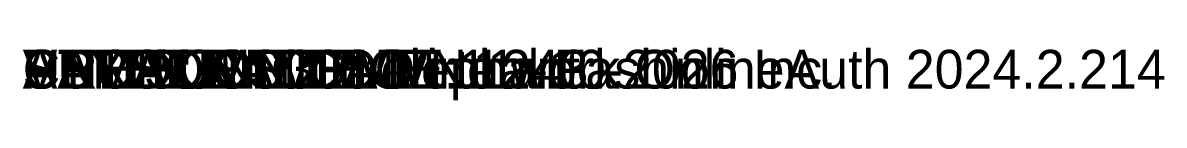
# Model space of a CAD drawing. Extents: x -200 to 162, y 0 to 712.
# Drawn here: x 0 to 7.35, y -0.08 to 0.26 of the extents above; entities that cross this region are included whole.
import ezdxf

# ---------------------------------------------------------------- set-up
doc = ezdxf.new("R2010")
doc.units = 0

msp = doc.modelspace()

# ---------------------------------------------------------------- texts
at = {"layer": '1'}
for s in ['AUTHOR: CLO Virtual Fashion Inc.', 'VERSION: 3', 'STYLE NAME: elephant', 'SAMPLE SIZE: M', 'CREATION DATE: 12-10-2026', 'CREATION TIME: 11:43', 'UNITS: METRIC', 'PRODUCT: CLO Network OnlineAuth 2024.2.214']:
    msp.add_text(s, height=0.25, dxfattribs=at).set_placement((0, 0))

doc.saveas('drawing.dxf')
